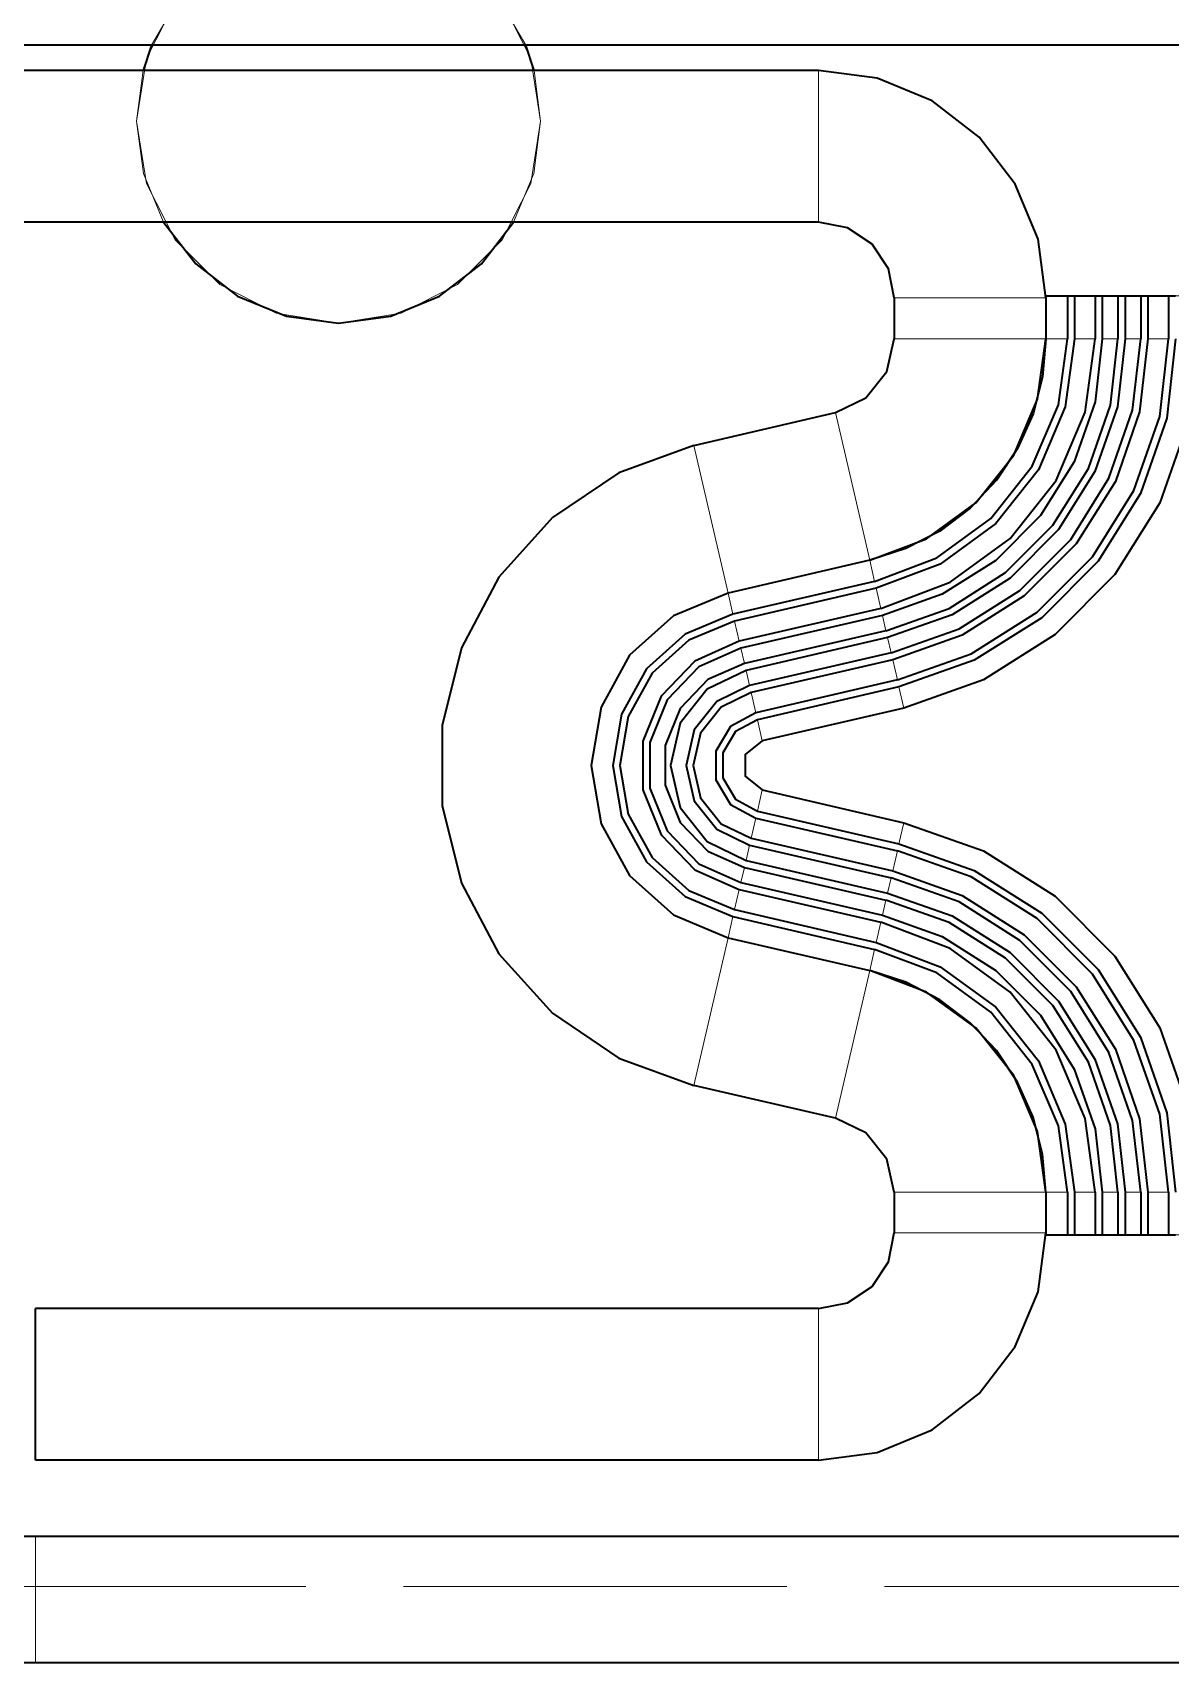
# Model space of a CAD drawing. Extents: x -442948 to -439736, y 420528 to 424220.
# Drawn here: x -442372.18 to -442349.65, y 423917.26 to 423949.51 of the extents above; entities that cross this region are included whole.
import ezdxf

# ---------------------------------------------------------------- set-up
doc = ezdxf.new("R2010")
doc.units = 0
doc.linetypes.add('DASHED2', pattern=[9.525, 6.35, -3.175])
for name, color, linetype, lineweight in [('GIZLI', 8, 'DASHED2', 18), ('GORUNEN', 7, 'Continuous', 35), ('TEGET', 8, 'Continuous', 18)]:
    doc.layers.add(name, color=color, linetype=linetype, lineweight=lineweight)

msp = doc.modelspace()

# ---------------------------------------------------------------- linework, layer by layer
at = {"layer": 'GIZLI'}
for points in [[(-442362.121, 423947.76), (-442362.316, 423948.996), (-442362.885, 423950.111), (-442363.769, 423950.996), (-442364.885, 423951.564), (-442366.121, 423951.76), (-442367.357, 423951.564), (-442368.472, 423950.996), (-442369.357, 423950.111), (-442369.925, 423948.996), (-442370.121, 423947.76)], [(-442362.413, 423949.26), (-442363.013, 423950.278), (-442363.885, 423951.076), (-442364.952, 423951.585), (-442366.121, 423951.76), (-442367.29, 423951.585), (-442368.357, 423951.076), (-442369.228, 423950.278), (-442369.829, 423949.26)], [(-442432.121, 423919.76), (-442431.368, 423919.76), (-442429.15, 423919.76), (-442425.576, 423919.76), (-442420.825, 423919.76), (-442415.137, 423919.76), (-442408.796, 423919.76), (-442402.121, 423919.76), (-442395.445, 423919.76), (-442389.104, 423919.76), (-442383.416, 423919.76), (-442378.666, 423919.76), (-442375.092, 423919.76), (-442372.873, 423919.76), (-442372.121, 423919.76)], [(-442372.121, 423919.76), (-442372.126, 423919.76), (-442372.143, 423919.76), (-442372.171, 423919.76), (-442372.211, 423919.76), (-442372.262, 423919.76), (-442372.324, 423919.76), (-442372.397, 423919.76), (-442372.481, 423919.76), (-442372.577, 423919.76), (-442372.684, 423919.76), (-442372.801, 423919.76), (-442372.93, 423919.76), (-442373.07, 423919.76), (-442373.221, 423919.76)], [(-442372.121, 423919.76), (-442372.121, 423917.26)], [(-442460.089, 423918.76), (-442344.152, 423918.76)], [(-442432.121, 423917.26), (-442431.368, 423917.26), (-442429.15, 423917.26), (-442425.576, 423917.26), (-442420.825, 423917.26), (-442415.137, 423917.26), (-442408.796, 423917.26), (-442402.121, 423917.26), (-442395.445, 423917.26), (-442389.104, 423917.26), (-442383.416, 423917.26), (-442378.666, 423917.26), (-442375.092, 423917.26), (-442372.873, 423917.26), (-442372.121, 423917.26)], [(-442372.121, 423917.26), (-442372.126, 423917.26), (-442372.143, 423917.26), (-442372.171, 423917.26), (-442372.211, 423917.26), (-442372.262, 423917.26), (-442372.324, 423917.26), (-442372.397, 423917.26), (-442372.481, 423917.26), (-442372.577, 423917.26), (-442372.684, 423917.26), (-442372.801, 423917.26), (-442372.93, 423917.26), (-442373.07, 423917.26), (-442373.221, 423917.26)]]:
    msp.add_lwpolyline(points, dxfattribs=at)
at = {"layer": 'GIZLI', "color": 3}
for points in [[(-442348.121, 423949.26), (-442374.121, 423949.26)], [(-442456.121, 423919.76), (-442348.121, 423919.76)], [(-442456.121, 423917.26), (-442348.121, 423917.26)]]:
    msp.add_lwpolyline(points, dxfattribs=at)
at = {"layer": 'GIZLI', "color": 6}
for points in [[(-442356.621, 423948.76), (-442398.721, 423948.76)], [(-442369.994, 423948.76), (-442370.121, 423947.76)], [(-442362.121, 423947.76), (-442362.248, 423948.76)], [(-442352.121, 423944.26), (-442352.274, 423945.424), (-442352.723, 423946.51), (-442353.439, 423947.442), (-442354.371, 423948.157), (-442355.456, 423948.606), (-442356.621, 423948.76)], [(-442356.621, 423945.76), (-442356.621, 423948.76)], [(-442370.121, 423947.76), (-442369.925, 423946.524), (-442369.357, 423945.409), (-442368.472, 423944.524), (-442367.357, 423943.955), (-442366.121, 423943.76), (-442364.885, 423943.955), (-442363.769, 423944.524), (-442362.885, 423945.409), (-442362.316, 423946.524), (-442362.121, 423947.76)], [(-442370.121, 423947.76), (-442369.984, 423946.724), (-442369.585, 423945.76)], [(-442362.656, 423945.76), (-442362.257, 423946.724), (-442362.121, 423947.76)], [(-442356.621, 423945.76), (-442398.721, 423945.76)], [(-442355.121, 423944.26), (-442355.235, 423944.834), (-442355.56, 423945.32), (-442356.047, 423945.645), (-442356.621, 423945.76)], [(-442355.121, 423944.26), (-442355.121, 423943.452)], [(-442352.121, 423944.26), (-442355.121, 423944.26)], [(-442352.121, 423944.302), (-442352.121, 423943.452)], [(-442352.121, 423944.302), (-442349.121, 423944.302)], [(-442352.121, 423944.26), (-442352.121, 423943.452)], [(-442351.692, 423944.302), (-442351.692, 423943.452)], [(-442351.142, 423944.302), (-442351.142, 423943.452)], [(-442350.691, 423944.302), (-442350.691, 423943.452)], [(-442350.241, 423944.302), (-442350.241, 423943.452)], [(-442349.69, 423944.302), (-442349.69, 423943.452)], [(-442356.283, 423941.991), (-442355.683, 423942.281), (-442355.268, 423942.803), (-442355.121, 423943.452)], [(-442355.606, 423939.068), (-442354.479, 423939.495), (-442353.505, 423940.205), (-442352.755, 423941.149), (-442352.282, 423942.258), (-442352.121, 423943.452)], [(-442355.606, 423939.068), (-442354.479, 423939.495), (-442353.505, 423940.205), (-442352.755, 423941.149), (-442352.282, 423942.258), (-442352.121, 423943.452)], [(-442355.51, 423938.651), (-442354.275, 423939.118), (-442353.208, 423939.896), (-442352.387, 423940.929), (-442351.869, 423942.144), (-442351.692, 423943.452)], [(-442355.386, 423938.115), (-442354.013, 423938.634), (-442352.828, 423939.499), (-442351.914, 423940.648), (-442351.339, 423941.998), (-442351.142, 423943.452)], [(-442355.284, 423937.675), (-442354.035, 423938.116), (-442352.915, 423938.824), (-442351.979, 423939.762), (-442351.276, 423940.885), (-442350.839, 423942.136), (-442350.691, 423943.452)], [(-442355.183, 423937.236), (-442353.838, 423937.711), (-442352.633, 423938.472), (-442351.627, 423939.482), (-442350.87, 423940.69), (-442350.4, 423942.036), (-442350.241, 423943.452)], [(-442355.121, 423943.452), (-442352.121, 423943.452)], [(-442355.059, 423936.7), (-442353.599, 423937.216), (-442352.289, 423938.043), (-442351.196, 423939.139), (-442350.374, 423940.451), (-442349.863, 423941.913), (-442349.69, 423943.452)], [(-442359.086, 423941.342), (-442356.283, 423941.991)], [(-442355.606, 423939.068), (-442356.283, 423941.991)], [(-442359.086, 423941.342), (-442360.574, 423940.8), (-442361.886, 423939.914), (-442362.946, 423938.737), (-442363.689, 423937.338), (-442364.072, 423935.802), (-442364.072, 423934.218), (-442363.689, 423932.681), (-442362.946, 423931.282), (-442361.886, 423930.105), (-442360.574, 423929.219), (-442359.086, 423928.677)], [(-442358.409, 423938.42), (-442359.086, 423941.342)], [(-442358.409, 423938.42), (-442355.606, 423939.068)], [(-442355.606, 423939.068), (-442358.409, 423938.42)], [(-442355.51, 423938.651), (-442358.313, 423938.002)], [(-442358.409, 423938.42), (-442359.489, 423937.969), (-442360.36, 423937.188), (-442360.925, 423936.163), (-442361.121, 423935.01), (-442360.925, 423933.856), (-442360.36, 423932.831), (-442359.489, 423932.05), (-442358.409, 423931.6)], [(-442358.409, 423938.42), (-442359.489, 423937.969), (-442360.36, 423937.188), (-442360.925, 423936.163), (-442361.121, 423935.01), (-442360.925, 423933.856), (-442360.36, 423932.831), (-442359.489, 423932.05), (-442358.409, 423931.6)], [(-442358.409, 423938.42), (-442359.489, 423937.969), (-442360.36, 423937.188), (-442360.925, 423936.163), (-442361.121, 423935.01), (-442360.925, 423933.856), (-442360.36, 423932.831), (-442359.489, 423932.05), (-442358.409, 423931.6)], [(-442358.313, 423938.002), (-442359.26, 423937.607), (-442360.025, 423936.921), (-442360.52, 423936.022), (-442360.692, 423935.01), (-442360.52, 423933.997), (-442360.025, 423933.098), (-442359.26, 423932.413), (-442358.313, 423932.017)], [(-442355.386, 423938.115), (-442358.189, 423937.466)], [(-442355.284, 423937.675), (-442358.087, 423937.027)], [(-442358.189, 423937.466), (-442359.067, 423937.075), (-442359.735, 423936.382), (-442360.096, 423935.491), (-442360.096, 423934.529), (-442359.735, 423933.637), (-442359.067, 423932.945), (-442358.189, 423932.553)], [(-442355.183, 423937.236), (-442357.986, 423936.588)], [(-442358.087, 423937.027), (-442358.809, 423936.706), (-442359.357, 423936.137), (-442359.653, 423935.405), (-442359.653, 423934.615), (-442359.357, 423933.882), (-442358.809, 423933.314), (-442358.087, 423932.992)], [(-442357.986, 423936.588), (-442358.633, 423936.274), (-442359.081, 423935.711), (-442359.241, 423935.01), (-442359.081, 423934.308), (-442358.633, 423933.745), (-442357.986, 423933.431)], [(-442355.059, 423936.7), (-442357.862, 423936.052)], [(-442357.862, 423936.052), (-442358.361, 423935.782), (-442358.652, 423935.294), (-442358.652, 423934.726), (-442358.361, 423934.238), (-442357.862, 423933.967)], [(-442357.862, 423933.967), (-442355.059, 423933.319)], [(-442357.986, 423933.431), (-442355.183, 423932.783)], [(-442349.69, 423926.567), (-442349.863, 423928.106), (-442350.374, 423929.568), (-442351.196, 423930.88), (-442352.289, 423931.977), (-442353.599, 423932.804), (-442355.059, 423933.319)], [(-442358.087, 423932.992), (-442355.284, 423932.344)], [(-442350.241, 423926.567), (-442350.4, 423927.984), (-442350.87, 423929.33), (-442351.627, 423930.538), (-442352.633, 423931.547), (-442353.838, 423932.308), (-442355.183, 423932.783)], [(-442358.189, 423932.553), (-442355.386, 423931.905)], [(-442350.691, 423926.567), (-442350.839, 423927.884), (-442351.276, 423929.134), (-442351.979, 423930.257), (-442352.915, 423931.196), (-442354.035, 423931.903), (-442355.284, 423932.344)], [(-442358.313, 423932.017), (-442355.51, 423931.369)], [(-442351.142, 423926.567), (-442351.339, 423928.021), (-442351.914, 423929.372), (-442352.828, 423930.52), (-442354.013, 423931.385), (-442355.386, 423931.905)], [(-442358.409, 423931.6), (-442359.086, 423928.677)], [(-442355.606, 423930.951), (-442358.409, 423931.6)], [(-442358.409, 423931.6), (-442358.409, 423931.6)], [(-442358.409, 423931.6), (-442355.606, 423930.951)], [(-442351.692, 423926.567), (-442351.869, 423927.875), (-442352.387, 423929.09), (-442353.208, 423930.123), (-442354.275, 423930.902), (-442355.51, 423931.369)], [(-442356.283, 423928.028), (-442355.606, 423930.951)], [(-442352.121, 423926.567), (-442352.282, 423927.762), (-442352.755, 423928.871), (-442353.505, 423929.814), (-442354.479, 423930.525), (-442355.606, 423930.951)], [(-442352.121, 423926.567), (-442352.282, 423927.762), (-442352.755, 423928.871), (-442353.505, 423929.814), (-442354.479, 423930.525), (-442355.606, 423930.951)], [(-442356.283, 423928.028), (-442359.086, 423928.677)], [(-442355.121, 423926.567), (-442355.268, 423927.217), (-442355.683, 423927.738), (-442356.283, 423928.028)], [(-442355.121, 423926.567), (-442355.121, 423925.76)], [(-442352.121, 423926.567), (-442355.121, 423926.567)], [(-442352.121, 423926.567), (-442352.121, 423925.76)], [(-442352.121, 423926.567), (-442352.121, 423925.76)], [(-442352.121, 423926.567), (-442352.121, 423925.717)], [(-442351.692, 423926.567), (-442351.692, 423925.717)], [(-442351.142, 423926.567), (-442351.142, 423925.717)], [(-442350.691, 423926.567), (-442350.691, 423925.717)], [(-442350.241, 423926.567), (-442350.241, 423925.717)], [(-442349.69, 423926.567), (-442349.69, 423925.717)], [(-442356.621, 423924.26), (-442356.047, 423924.374), (-442355.56, 423924.699), (-442355.235, 423925.186), (-442355.121, 423925.76)], [(-442356.621, 423921.26), (-442355.456, 423921.413), (-442354.371, 423921.863), (-442353.439, 423922.578), (-442352.723, 423923.51), (-442352.274, 423924.595), (-442352.121, 423925.76)], [(-442355.121, 423925.76), (-442352.121, 423925.76)], [(-442352.121, 423925.717), (-442349.121, 423925.717)], [(-442372.121, 423921.26), (-442372.121, 423924.26)], [(-442356.621, 423924.26), (-442372.121, 423924.26)], [(-442356.621, 423924.26), (-442356.621, 423921.26)], [(-442372.121, 423921.26), (-442356.621, 423921.26)], [(-442309.621, 423918.76), (-442494.621, 423918.76)]]:
    msp.add_lwpolyline(points, dxfattribs=at)
at = {"layer": 'GORUNEN', "color": 3}
for points in [[(-442348.121, 423949.26), (-442374.121, 423949.26)], [(-442456.121, 423919.76), (-442348.121, 423919.76)], [(-442456.121, 423917.26), (-442348.121, 423917.26)]]:
    msp.add_lwpolyline(points, dxfattribs=at)
at = {"layer": 'GORUNEN'}
for points in [[(-442369.829, 423949.26), (-442369.994, 423948.76)], [(-442362.248, 423948.76), (-442362.413, 423949.26)]]:
    msp.add_lwpolyline(points, dxfattribs=at)
at = {"layer": 'GORUNEN', "color": 6}
for points in [[(-442356.621, 423948.76), (-442398.721, 423948.76)], [(-442352.121, 423944.26), (-442352.274, 423945.424), (-442352.723, 423946.51), (-442353.439, 423947.442), (-442354.371, 423948.157), (-442355.456, 423948.606), (-442356.621, 423948.76)], [(-442356.621, 423945.76), (-442398.721, 423945.76)], [(-442369.585, 423945.76), (-442368.949, 423944.931), (-442368.121, 423944.296), (-442367.156, 423943.896), (-442366.121, 423943.76), (-442365.085, 423943.896), (-442364.121, 423944.296), (-442363.292, 423944.931), (-442362.656, 423945.76)], [(-442355.121, 423944.26), (-442355.235, 423944.834), (-442355.56, 423945.32), (-442356.047, 423945.645), (-442356.621, 423945.76)], [(-442355.121, 423944.26), (-442355.121, 423943.452)], [(-442352.121, 423944.302), (-442352.121, 423943.452)], [(-442352.121, 423944.302), (-442351.692, 423944.302)], [(-442352.121, 423944.26), (-442352.121, 423943.452)], [(-442351.692, 423944.302), (-442351.692, 423943.452)], [(-442351.692, 423944.302), (-442351.551, 423944.302)], [(-442351.551, 423944.302), (-442351.142, 423944.302)], [(-442351.551, 423944.302), (-442351.551, 423943.452)], [(-442351.142, 423944.302), (-442351.142, 423943.452)], [(-442351.142, 423944.302), (-442351.001, 423944.302)], [(-442351.001, 423944.302), (-442350.691, 423944.302)], [(-442351.001, 423944.302), (-442351.001, 423943.452)], [(-442350.691, 423944.302), (-442350.691, 423943.452)], [(-442350.691, 423944.302), (-442350.55, 423944.302)], [(-442350.55, 423944.302), (-442350.241, 423944.302)], [(-442350.55, 423944.302), (-442350.55, 423943.452)], [(-442350.241, 423944.302), (-442350.241, 423943.452)], [(-442350.241, 423944.302), (-442350.099, 423944.302)], [(-442350.099, 423944.302), (-442349.69, 423944.302)], [(-442350.099, 423944.302), (-442350.099, 423943.452)], [(-442349.69, 423944.302), (-442349.69, 423943.452)], [(-442349.69, 423944.302), (-442349.549, 423944.302)], [(-442356.283, 423941.991), (-442355.683, 423942.281), (-442355.268, 423942.803), (-442355.121, 423943.452)], [(-442352.121, 423943.452), (-442352.184, 423942.7), (-442352.372, 423941.969), (-442352.68, 423941.28), (-442353.098, 423940.652), (-442353.616, 423940.102), (-442354.218, 423939.647), (-442354.888, 423939.299), (-442355.606, 423939.068)], [(-442355.606, 423939.068), (-442354.479, 423939.495), (-442353.505, 423940.205), (-442352.755, 423941.149), (-442352.282, 423942.258), (-442352.121, 423943.452)], [(-442355.51, 423938.651), (-442354.275, 423939.118), (-442353.208, 423939.896), (-442352.387, 423940.929), (-442351.869, 423942.144), (-442351.692, 423943.452)], [(-442351.551, 423943.452), (-442351.733, 423942.106), (-442352.265, 423940.857), (-442353.111, 423939.794), (-442354.208, 423938.993), (-442355.478, 423938.513)], [(-442355.386, 423938.115), (-442354.013, 423938.634), (-442352.828, 423939.499), (-442351.914, 423940.648), (-442351.339, 423941.998), (-442351.142, 423943.452)], [(-442351.001, 423943.452), (-442351.141, 423942.204), (-442351.555, 423941.019), (-442352.222, 423939.955), (-442353.108, 423939.065), (-442354.17, 423938.395), (-442355.354, 423937.977)], [(-442355.284, 423937.675), (-442354.035, 423938.116), (-442352.915, 423938.824), (-442351.979, 423939.762), (-442351.276, 423940.885), (-442350.839, 423942.136), (-442350.691, 423943.452)], [(-442350.55, 423943.452), (-442350.701, 423942.104), (-442351.148, 423940.824), (-442351.869, 423939.674), (-442352.826, 423938.713), (-442353.973, 423937.989), (-442355.252, 423937.538)], [(-442355.183, 423937.236), (-442353.838, 423937.711), (-442352.633, 423938.472), (-442351.627, 423939.482), (-442350.87, 423940.69), (-442350.4, 423942.036), (-442350.241, 423943.452)], [(-442350.099, 423943.452), (-442350.262, 423942.004), (-442350.742, 423940.628), (-442351.516, 423939.394), (-442352.545, 423938.362), (-442353.777, 423937.584), (-442355.151, 423937.099)], [(-442355.059, 423936.7), (-442353.599, 423937.216), (-442352.289, 423938.043), (-442351.196, 423939.139), (-442350.374, 423940.451), (-442349.863, 423941.913), (-442349.69, 423943.452)], [(-442349.549, 423943.452), (-442349.726, 423941.882), (-442350.246, 423940.39), (-442351.085, 423939.051), (-442352.201, 423937.932), (-442353.537, 423937.089), (-442355.027, 423936.563)], [(-442349.121, 423943.452), (-442349.308, 423941.787), (-442349.86, 423940.205), (-442350.75, 423938.785), (-442351.933, 423937.598), (-442353.35, 423936.703), (-442354.93, 423936.145)], [(-442359.086, 423941.342), (-442356.283, 423941.991)], [(-442359.086, 423941.342), (-442360.574, 423940.8), (-442361.886, 423939.914), (-442362.946, 423938.737), (-442363.689, 423937.338), (-442364.072, 423935.802), (-442364.072, 423934.218), (-442363.689, 423932.681), (-442362.946, 423931.282), (-442361.886, 423930.105), (-442360.574, 423929.219), (-442359.086, 423928.677)], [(-442355.606, 423939.068), (-442358.409, 423938.42)], [(-442355.606, 423939.068), (-442358.409, 423938.42)], [(-442355.51, 423938.651), (-442358.313, 423938.002)], [(-442355.478, 423938.513), (-442358.281, 423937.864)], [(-442358.409, 423938.42), (-442359.489, 423937.969), (-442360.36, 423937.188), (-442360.925, 423936.163), (-442361.121, 423935.01), (-442360.925, 423933.856), (-442360.36, 423932.832), (-442359.489, 423932.05), (-442358.409, 423931.6)], [(-442358.313, 423938.002), (-442359.26, 423937.607), (-442360.025, 423936.921), (-442360.52, 423936.022), (-442360.692, 423935.01), (-442360.52, 423933.997), (-442360.025, 423933.098), (-442359.26, 423932.413), (-442358.313, 423932.017)], [(-442358.281, 423937.864), (-442359.185, 423937.487), (-442359.914, 423936.833), (-442360.387, 423935.975), (-442360.551, 423935.01), (-442360.387, 423934.044), (-442359.914, 423933.186), (-442359.185, 423932.532), (-442358.281, 423932.155)], [(-442355.386, 423938.115), (-442358.189, 423937.466)], [(-442355.354, 423937.977), (-442358.157, 423937.328)], [(-442355.284, 423937.675), (-442358.087, 423937.027)], [(-442355.252, 423937.538), (-442358.055, 423936.889)], [(-442358.189, 423937.466), (-442359.067, 423937.075), (-442359.735, 423936.382), (-442360.096, 423935.491), (-442360.096, 423934.529), (-442359.735, 423933.637), (-442359.067, 423932.945), (-442358.189, 423932.553)], [(-442358.157, 423937.328), (-442358.986, 423936.959), (-442359.617, 423936.305), (-442359.957, 423935.464), (-442359.957, 423934.556), (-442359.617, 423933.714), (-442358.986, 423933.061), (-442358.157, 423932.691)], [(-442355.183, 423937.236), (-442357.986, 423936.588)], [(-442358.087, 423937.027), (-442358.809, 423936.706), (-442359.357, 423936.137), (-442359.653, 423935.405), (-442359.653, 423934.615), (-442359.357, 423933.882), (-442358.809, 423933.314), (-442358.087, 423932.992)], [(-442355.151, 423937.099), (-442357.954, 423936.45)], [(-442358.055, 423936.889), (-442358.826, 423936.516), (-442359.36, 423935.845), (-442359.55, 423935.01), (-442359.36, 423934.174), (-442358.826, 423933.504), (-442358.055, 423933.13)], [(-442357.986, 423936.588), (-442358.633, 423936.274), (-442359.081, 423935.711), (-442359.241, 423935.01), (-442359.081, 423934.308), (-442358.633, 423933.745), (-442357.986, 423933.431)], [(-442355.059, 423936.7), (-442357.862, 423936.052)], [(-442357.954, 423936.45), (-442358.545, 423936.164), (-442358.953, 423935.65), (-442359.099, 423935.01), (-442358.953, 423934.369), (-442358.545, 423933.855), (-442357.954, 423933.569)], [(-442355.027, 423936.563), (-442357.83, 423935.914)], [(-442357.862, 423936.052), (-442358.361, 423935.782), (-442358.652, 423935.294), (-442358.652, 423934.726), (-442358.361, 423934.238), (-442357.862, 423933.967)], [(-442354.93, 423936.145), (-442357.733, 423935.497)], [(-442357.83, 423935.914), (-442358.263, 423935.68), (-442358.516, 423935.256), (-442358.516, 423934.763), (-442358.263, 423934.34), (-442357.83, 423934.105)], [(-442357.733, 423935.497), (-442358.071, 423935.226), (-442358.071, 423934.793), (-442357.733, 423934.523)], [(-442357.733, 423934.523), (-442354.93, 423933.874)], [(-442357.83, 423934.105), (-442355.027, 423933.457)], [(-442357.862, 423933.967), (-442355.059, 423933.319)], [(-442354.93, 423933.874), (-442353.35, 423933.316), (-442351.933, 423932.422), (-442350.75, 423931.235), (-442349.86, 423929.815), (-442349.308, 423928.232), (-442349.121, 423926.567)], [(-442357.986, 423933.431), (-442355.183, 423932.783)], [(-442357.954, 423933.569), (-442355.151, 423932.921)], [(-442355.027, 423933.457), (-442353.537, 423932.931), (-442352.201, 423932.087), (-442351.085, 423930.968), (-442350.246, 423929.629), (-442349.726, 423928.137), (-442349.549, 423926.567)], [(-442358.055, 423933.13), (-442355.252, 423932.482)], [(-442349.69, 423926.567), (-442349.863, 423928.106), (-442350.374, 423929.568), (-442351.196, 423930.88), (-442352.289, 423931.977), (-442353.599, 423932.804), (-442355.059, 423933.319)], [(-442358.087, 423932.992), (-442355.284, 423932.344)], [(-442350.241, 423926.567), (-442350.4, 423927.984), (-442350.87, 423929.33), (-442351.627, 423930.538), (-442352.633, 423931.547), (-442353.838, 423932.308), (-442355.183, 423932.783)], [(-442355.151, 423932.921), (-442353.777, 423932.436), (-442352.545, 423931.658), (-442351.516, 423930.626), (-442350.742, 423929.391), (-442350.262, 423928.015), (-442350.099, 423926.567)], [(-442358.189, 423932.553), (-442355.386, 423931.905)], [(-442358.157, 423932.691), (-442355.354, 423932.043)], [(-442355.252, 423932.482), (-442353.973, 423932.03), (-442352.826, 423931.306), (-442351.869, 423930.345), (-442351.148, 423929.196), (-442350.701, 423927.915), (-442350.55, 423926.567)], [(-442358.281, 423932.155), (-442355.478, 423931.507)], [(-442350.691, 423926.567), (-442350.839, 423927.884), (-442351.276, 423929.134), (-442351.979, 423930.257), (-442352.915, 423931.196), (-442354.035, 423931.903), (-442355.284, 423932.344)], [(-442358.313, 423932.017), (-442355.51, 423931.369)], [(-442351.142, 423926.567), (-442351.339, 423928.021), (-442351.914, 423929.372), (-442352.828, 423930.52), (-442354.013, 423931.385), (-442355.386, 423931.905)], [(-442355.354, 423932.043), (-442354.17, 423931.625), (-442353.108, 423930.954), (-442352.222, 423930.065), (-442351.555, 423929.001), (-442351.141, 423927.815), (-442351.001, 423926.567)], [(-442358.409, 423931.6), (-442355.606, 423930.951)], [(-442358.409, 423931.6), (-442358.409, 423931.6)], [(-442358.409, 423931.6), (-442355.606, 423930.951)], [(-442355.478, 423931.507), (-442354.208, 423931.026), (-442353.111, 423930.225), (-442352.265, 423929.162), (-442351.733, 423927.913), (-442351.551, 423926.567)], [(-442351.692, 423926.567), (-442351.869, 423927.875), (-442352.387, 423929.09), (-442353.208, 423930.123), (-442354.275, 423930.902), (-442355.51, 423931.369)], [(-442352.121, 423926.567), (-442352.184, 423927.319), (-442352.372, 423928.05), (-442352.68, 423928.739), (-442353.098, 423929.368), (-442353.616, 423929.917), (-442354.218, 423930.372), (-442354.888, 423930.72), (-442355.606, 423930.951)], [(-442352.121, 423926.567), (-442352.282, 423927.762), (-442352.755, 423928.871), (-442353.505, 423929.814), (-442354.479, 423930.525), (-442355.606, 423930.951)], [(-442356.283, 423928.028), (-442359.086, 423928.677)], [(-442355.121, 423926.567), (-442355.268, 423927.217), (-442355.683, 423927.738), (-442356.283, 423928.028)], [(-442355.121, 423926.567), (-442355.121, 423925.76)], [(-442352.121, 423926.567), (-442352.121, 423925.76)], [(-442351.692, 423926.567), (-442351.692, 423925.717)], [(-442351.551, 423926.567), (-442351.551, 423925.717)], [(-442351.142, 423926.567), (-442351.142, 423925.717)], [(-442351.001, 423926.567), (-442351.001, 423925.717)], [(-442350.691, 423926.567), (-442350.691, 423925.717)], [(-442350.55, 423926.567), (-442350.55, 423925.717)], [(-442350.241, 423926.567), (-442350.241, 423925.717)], [(-442350.099, 423926.567), (-442350.099, 423925.717)], [(-442349.69, 423926.567), (-442349.69, 423925.717)], [(-442356.621, 423924.26), (-442356.047, 423924.374), (-442355.56, 423924.699), (-442355.235, 423925.186), (-442355.121, 423925.76)], [(-442356.621, 423921.26), (-442355.456, 423921.413), (-442354.371, 423921.863), (-442353.439, 423922.578), (-442352.723, 423923.51), (-442352.274, 423924.595), (-442352.121, 423925.76)], [(-442352.121, 423925.76), (-442352.121, 423925.717)], [(-442352.121, 423925.717), (-442351.692, 423925.717)], [(-442351.692, 423925.717), (-442351.551, 423925.717)], [(-442351.551, 423925.717), (-442351.142, 423925.717)], [(-442351.142, 423925.717), (-442351.001, 423925.717)], [(-442351.001, 423925.717), (-442350.691, 423925.717)], [(-442350.691, 423925.717), (-442350.55, 423925.717)], [(-442350.55, 423925.717), (-442350.241, 423925.717)], [(-442350.241, 423925.717), (-442350.099, 423925.717)], [(-442350.099, 423925.717), (-442349.69, 423925.717)], [(-442349.69, 423925.717), (-442349.549, 423925.717)], [(-442372.121, 423921.26), (-442372.121, 423924.26)], [(-442356.621, 423924.26), (-442372.121, 423924.26)], [(-442356.621, 423921.26), (-442372.121, 423921.26)]]:
    msp.add_lwpolyline(points, dxfattribs=at)
at = {"layer": 'TEGET', "color": 6}
for points in [[(-442356.621, 423945.76), (-442356.621, 423948.76)], [(-442352.121, 423944.26), (-442355.121, 423944.26)], [(-442355.121, 423943.452), (-442352.121, 423943.452)], [(-442352.121, 423943.452), (-442351.692, 423943.452)], [(-442351.551, 423943.452), (-442351.142, 423943.452)], [(-442351.001, 423943.452), (-442350.691, 423943.452)], [(-442350.55, 423943.452), (-442350.241, 423943.452)], [(-442350.099, 423943.452), (-442349.69, 423943.452)], [(-442355.606, 423939.068), (-442356.283, 423941.991)], [(-442358.409, 423938.42), (-442359.086, 423941.342)], [(-442355.606, 423939.068), (-442355.51, 423938.651)], [(-442355.478, 423938.513), (-442355.386, 423938.115)], [(-442358.409, 423938.42), (-442358.313, 423938.002)], [(-442358.281, 423937.864), (-442358.189, 423937.466)], [(-442355.354, 423937.977), (-442355.284, 423937.675)], [(-442355.252, 423937.538), (-442355.183, 423937.236)], [(-442358.157, 423937.328), (-442358.087, 423937.027)], [(-442355.151, 423937.099), (-442355.059, 423936.7)], [(-442358.055, 423936.889), (-442357.986, 423936.588)], [(-442357.954, 423936.45), (-442357.862, 423936.052)], [(-442355.027, 423936.563), (-442354.93, 423936.145)], [(-442357.83, 423935.914), (-442357.733, 423935.497)], [(-442357.733, 423934.523), (-442357.83, 423934.105)], [(-442357.862, 423933.967), (-442357.954, 423933.569)], [(-442355.027, 423933.457), (-442354.93, 423933.874)], [(-442357.986, 423933.431), (-442358.055, 423933.13)], [(-442355.151, 423932.921), (-442355.059, 423933.319)], [(-442358.087, 423932.992), (-442358.157, 423932.691)], [(-442355.252, 423932.482), (-442355.183, 423932.783)], [(-442358.189, 423932.553), (-442358.281, 423932.155)], [(-442355.354, 423932.043), (-442355.284, 423932.344)], [(-442358.313, 423932.017), (-442358.409, 423931.6)], [(-442355.478, 423931.507), (-442355.386, 423931.905)], [(-442358.409, 423931.6), (-442359.086, 423928.677)], [(-442355.606, 423930.951), (-442355.51, 423931.369)], [(-442356.283, 423928.028), (-442355.606, 423930.951)], [(-442352.121, 423926.567), (-442355.121, 423926.567)], [(-442352.121, 423926.567), (-442351.692, 423926.567)], [(-442351.551, 423926.567), (-442351.142, 423926.567)], [(-442351.001, 423926.567), (-442350.691, 423926.567)], [(-442350.55, 423926.567), (-442350.241, 423926.567)], [(-442350.099, 423926.567), (-442349.69, 423926.567)], [(-442355.121, 423925.76), (-442352.121, 423925.76)], [(-442356.621, 423924.26), (-442356.621, 423921.26)]]:
    msp.add_lwpolyline(points, dxfattribs=at)

doc.saveas('drawing.dxf')
